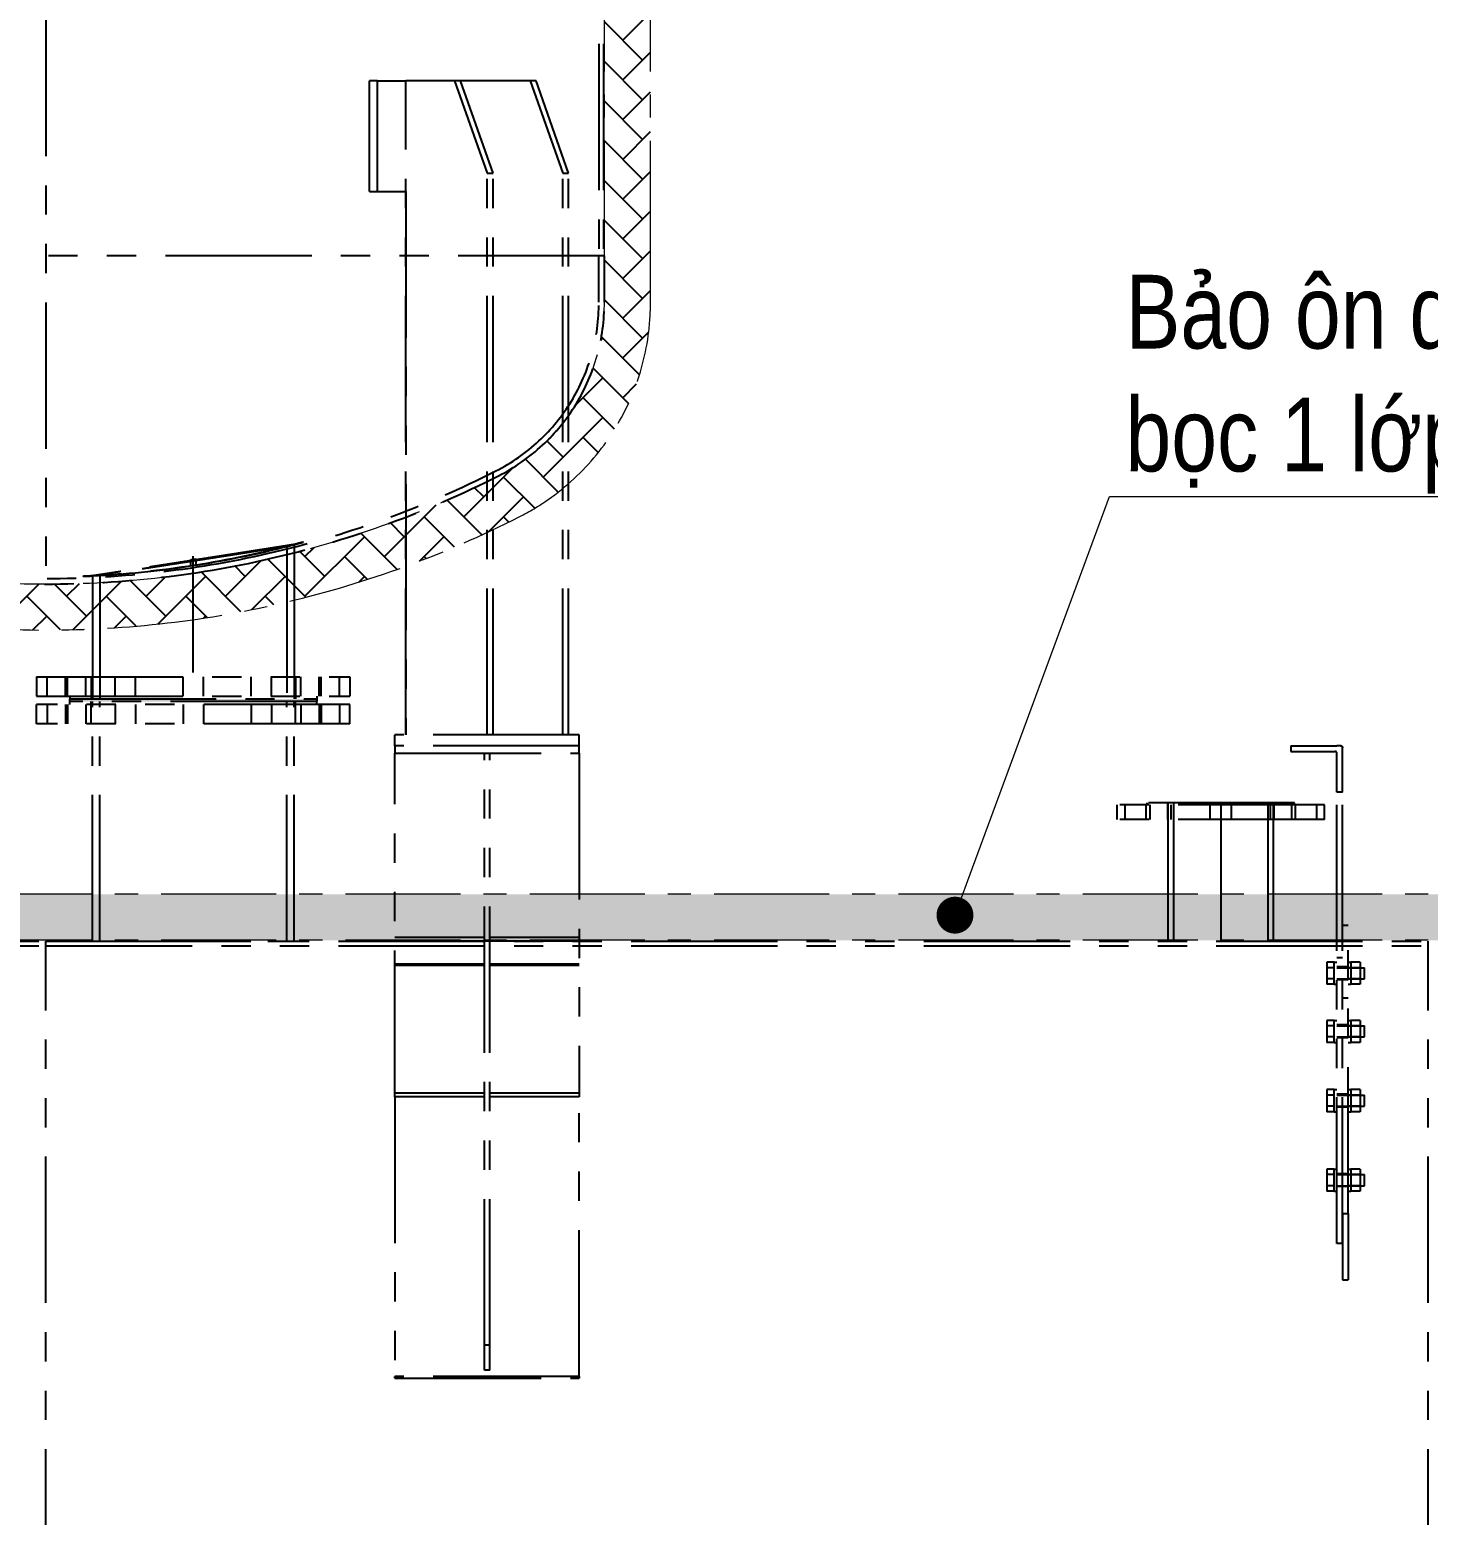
# Model space of a CAD drawing. Header units: millimetres. Extents: x -46397 to 283259, y -8690 to 23983.
# Drawn here: x -20849 to -19332, y 2208 to 3820 of the extents above; entities that cross this region are included whole.
import ezdxf
from ezdxf import colors
from ezdxf.entities.mleader import LeaderData, LeaderLine
from ezdxf.enums import TextEntityAlignment as Align
from ezdxf.math import Vec2, Vec3

# ---------------------------------------------------------------- set-up
doc = ezdxf.new("R2010")
doc.units = ezdxf.units.MM
doc.linetypes.add('CENTER', pattern=[2, 1.25, -0.25, 0.25, -0.25])
doc.linetypes.add('PHANTOM', pattern=[63.50000000000001, 31.75, -6.35, 6.35, -6.35, 6.35, -6.35])
doc.layers.add('DUONGTAM', color=1, linetype='CENTER', lineweight=0)
doc.styles.add('GHI CHÚ 2', font='arial.ttf', dxfattribs={"width": 0.8, "height": 1})
doc.styles.add('Tahoma', font='tahoma.ttf')
doc.styles.add('Text_nameplate', font='arial.ttf', dxfattribs={"width": 0.9, "height": 2.5})

# ---------------------------------------------------------------- blocks, each defined once
blk = doc.blocks.new('BO-1')
at = {"linetype": 'PHANTOM', "ltscale": 5}
blk.add_hatch(color=251, dxfattribs=at).paths.add_polyline_path([(25.99516314378707, 1249.99999999932), (293.9999999451975, 1249.99999999932), (293.9999999451975, 1252.997704403334), (293.9951631437871, 1252.997704403319), (25.99516314378707, 1252.997704403319)])
at = {"color": 251, "linetype": 'PHANTOM', "ltscale": 5}
for p, q in [((-0.004836856591282412, 3588.23092718393), (-0.004836856591282412, 1378.997704409402)), ((159.9975815444777, 1281.498852201327, 1.499105149169903), (159.9975815444777, 1407.885784652784, 1.499105149169903)), ((25.99516314378707, 1252.997704403334), (293.9999999451975, 1252.997704403334)), ((25.99516314378707, 1249.99999999932), (25.99516314378707, 1252.997704403334)), ((293.9999999451975, 1249.99999999932), (25.99516314378707, 1249.99999999932)), ((293.9999999451975, 1252.997704403334), (293.9999999451975, 1249.99999999932))]:
    blk.add_line(p, q, dxfattribs=at)
at = {"color": 251, "linetype": 'PHANTOM', "ltscale": 5, "extrusion": (6.890185696795332e-16, 1, 0)}
for p, q in [((599.9951631434087, 3233.614315796662), (599.9951631434087, 1733.614315796662)), ((604.9951631434087, 3233.614315796662), (604.9951631434087, 1733.614315796662)), ((605.9951631434087, 1733.614315796662), (-606.0048368565913, 1733.614315796662))]:
    blk.add_line(p, q, dxfattribs=at)
at = {"color": 251, "linetype": 'PHANTOM', "ltscale": 5, "extrusion": (-6.890185696795331e-16, 1, 0)}
for p, q in [((351.1996490578458, 1803.614315796662), (351.1996490578458, 1923.614315796669)), ((359.8009234071069, 1923.614315796669), (351.1996490578458, 1923.614315796669)), ((359.8009234071069, 1803.614315796662), (359.8009234071069, 1923.614315796669)), ((359.8009234071069, 1923.614315796669), (390.7254612517136, 1923.614315796669)), ((390.4421999280457, 1214.000000001605), (390.4421999280457, 1923.614315796669)), ((443.7584698407154, 1923.614315796669), (390.7254612517136, 1923.614315796669)), ((443.4752085170185, 1923.614315796669), (478.8305475763627, 1823.614315796669)), ((450.1224308713863, 1923.614315796669), (443.7584698407154, 1923.614315796669)), ((485.1945086070336, 1823.614315796669), (449.8391695476894, 1923.614315796669)), ((513.5852644828556, 1923.614315796669), (450.1224308713863, 1923.614315796669)), ((524.8989729818713, 1923.614315796669), (513.5852644828556, 1923.614315796669)), ((525.7828564583324, 1923.614315796669), (524.8989729818713, 1923.614315796669)), ((525.4995951346646, 1923.614315796669), (560.8549341940088, 1823.614315796669)), ((531.8635561653355, 1923.614315796669), (525.7828564583324, 1923.614315796669)), ((567.2188952247088, 1823.614315796669), (531.8635561653646, 1923.614315796669)), ((478.8305475763336, 1214.000000001605), (478.8305475763336, 1823.614315796669)), ((478.8305475763627, 1823.614315796669), (485.1945086070336, 1823.614315796669)), ((485.1945086070045, 1214.000000001605), (485.1945086070045, 1823.614315796669)), ((560.8549341940088, 1214.000000001605), (560.8549341940088, 1823.614315796669)), ((560.8549341940088, 1823.614315796669), (567.2188952247088, 1823.614315796669)), ((567.2188952246506, 1214.000000001605), (567.2188952246506, 1823.614315796669)), ((351.1996490578458, 1803.614315796662), (359.8009234071069, 1803.614315796662)), ((359.8009234071069, 1803.614315796662), (390.7254612517136, 1803.614315796662)), ((390.4421999280166, 1803.614315796662), (390.4421999280166, 1214.000000001605)), ((378.8305475763336, 1202.000000001605), (378.8305475763336, 1214.000000001605)), ((379.1138089000306, 1214.000000001605), (378.8305475763336, 1214.000000001605)), ((578.8305475763336, 1214.000000001605), (379.1138089000306, 1214.000000001605)), ((578.8305475763336, 1202.000000001605), (578.8305475763336, 1214.000000001605)), ((379.1138089000306, 1202.000000001605), (378.8305475763336, 1202.000000001605)), ((578.8305475763336, 1202.000000001605), (379.1138089000306, 1202.000000001605))]:
    blk.add_line(p, q, dxfattribs=at)
at = {"color": 251, "linetype": 'PHANTOM', "ltscale": 5, "extrusion": (6.890185696795331e-16, 1, 0)}
for p, q in [((269.5451631437754, 1420.477576551592), (269.5451631437754, 1276.997704403326)), ((279.5451635256177, 1423.157362858747), (279.5451635256177, 1423.161682147551)), ((156.9951633347082, 1403.930412767495), (156.9951633347082, 1402.847151315731)), ((156.9951633347082, 1402.847151315731), (156.9951633347082, 1397.221042397196)), ((162.9951633347082, 1403.779631892172), (162.9951633347082, 1404.863846167912)), ((162.9951633347082, 1398.148605456965), (162.9951633347082, 1403.779631892172)), ((261.3651631437824, 1418.361653482385), (261.3651631437824, 1252.997704403326)), ((50.44516314376961, 1386.422117118342), (50.44516314376961, 1276.997704403326)), ((58.62516314379172, 1386.873767609807), (58.62516314379172, 1252.997704403326)), ((40.44516314376961, 1385.958642326911), (40.44516314376961, 1385.954471957677)), ((-10.00483685621293, 1276.997704403326), (329.9951631437871, 1276.997704403326)), ((-10.00483685621293, 1276.997704403326), (-10.00483685621293, 1255.997704403326)), ((1.495163143787067, 1255.997704403326), (1.495163143787067, 1276.997704403326)), ((21.25641608558362, 1255.997704403326), (21.25641608558362, 1276.997704403326)), ((23.49516314378707, 1255.997704403326), (23.49516314378707, 1276.997704403326)), ((43.25641608558362, 1255.997704403326), (43.25641608558362, 1276.997704403326)), ((49.24516314378707, 1276.997704403326), (49.24516314378707, 1252.997704403326)), ((50.44516314376961, 1276.997704403326), (50.44516314376961, 1252.997704403326)), ((75.24516314378707, 1255.997704403326), (75.24516314378707, 1276.997704403326)), ((97.24516314378707, 1255.997704403326), (97.24516314378707, 1276.997704403326)), ((148.9951631437871, 1255.997704403326), (148.9951631437871, 1276.997704403326)), ((170.9951631437871, 1255.997704403326), (170.9951631437871, 1276.997704403326)), ((222.7451631437871, 1255.997704403326), (222.7451631437871, 1276.997704403326)), ((244.7451631437871, 1255.997704403326), (244.7451631437871, 1276.997704403326)), ((269.5451631437754, 1276.997704403326), (269.5451631437754, 1252.997704403326)), ((270.7451631437871, 1276.997704403326), (270.7451631437871, 1252.997704403326)), ((276.7339102019905, 1255.997704403326), (276.7339102019905, 1276.997704403326)), ((296.4951631437871, 1255.997704403326), (296.4951631437871, 1276.997704403326)), ((298.7339102019905, 1255.997704403326), (298.7339102019905, 1276.997704403326)), ((318.4951631437871, 1255.997704403326), (318.4951631437871, 1276.997704403326)), ((329.9951631437871, 1276.997704403326), (329.9951631437871, 1255.997704403326)), ((-10.00483685621293, 1255.997704403326), (329.9951631437871, 1255.997704403326)), ((25.99516314378707, 1255.997704403326), (25.99516314378707, 1252.997704403326)), ((25.99516314378707, 1252.997704403326), (293.9951631437871, 1252.997704403326)), ((293.9951631437871, 1255.997704403326), (293.9951631437871, 1252.997704403326))]:
    blk.add_line(p, q, dxfattribs=at)
at = {"color": 251, "linetype": 'PHANTOM', "ltscale": 5, "extrusion": (-2.220446049250313e-16, 1, 0)}
for p, q in [((329.9999999451975, 1246.999999999321), (-10.00000005480251, 1246.999999999321)), ((-10.00000005480251, 1225.999999999321), (-10.00000005480251, 1246.999999999321)), ((1.499999945197487, 1246.999999999321), (1.499999945197487, 1225.999999999321)), ((21.26125288699404, 1246.999999999321), (21.26125288699404, 1225.999999999321)), ((23.49999994519749, 1246.999999999321), (23.49999994519749, 1225.999999999321)), ((293.9999999451975, 1249.999999999321), (25.99999994519749, 1249.999999999321)), ((25.99999994519749, 1246.999999999321), (25.99999994519749, 1249.999999999321)), ((43.26125288699404, 1246.999999999321), (43.26125288699404, 1225.999999999321)), ((49.24999994519749, 1225.999999999321), (49.24999994519749, 1249.999999999321)), ((50.44999994518002, 990.0000000001869), (50.44999994518002, 1249.999999999321)), ((58.62999994520214, 990.0000000001869), (58.62999994520214, 1249.999999999321)), ((75.24999994519749, 1246.999999999321), (75.24999994519749, 1225.999999999321)), ((97.24999994519749, 1246.999999999321), (97.24999994519749, 1225.999999999321)), ((148.9999999451975, 1246.999999999321), (148.9999999451975, 1225.999999999321)), ((170.9999999451975, 1246.999999999321), (170.9999999451975, 1225.999999999321)), ((222.7499999451975, 1246.999999999321), (222.7499999451975, 1225.999999999321)), ((244.7499999451975, 1246.999999999321), (244.7499999451975, 1225.999999999321)), ((261.3699999451928, 990.0000000001869), (261.3699999451928, 1249.999999999321)), ((269.5499999451858, 990.0000000001869), (269.5499999451858, 1249.999999999321)), ((270.7499999451975, 1225.999999999321), (270.7499999451975, 1249.999999999321)), ((276.7387470034009, 1246.999999999321), (276.7387470034009, 1225.999999999321)), ((293.9999999451975, 1246.999999999321), (293.9999999451975, 1249.999999999321)), ((296.4999999451975, 1246.999999999321), (296.4999999451975, 1225.999999999321)), ((298.7387470034009, 1246.999999999321), (298.7387470034009, 1225.999999999321)), ((318.4999999451975, 1246.999999999321), (318.4999999451975, 1225.999999999321)), ((329.9999999451975, 1225.999999999321), (329.9999999451975, 1246.999999999321)), ((329.9999999451975, 1225.999999999321), (-10.00000005480251, 1225.999999999321)), ((50.44999994518002, 990.0000000001869), (269.5499999451858, 990.0000000001869))]:
    blk.add_line(p, q, dxfattribs=at)
at = {"color": 251, "linetype": 'PHANTOM', "ltscale": 5, "extrusion": (2.288475490443933e-17, 1, 0)}
for p, q in [((578.8305475763627, 1202.000000001598), (378.8305475763627, 1202.000000001598)), ((378.8305475763627, 1202.000000001598), (378.8305475763627, 1194.000000001598)), ((378.8305475763627, 1194.000000001598), (578.8305475763627, 1194.000000001598)), ((378.8305475763627, 821.2405250603238), (378.8305475763627, 1194.000000001598)), ((475.8305475763918, 551.4972042475979), (475.8305475763918, 1194.000000001598)), ((481.8305475763918, 551.4972042475979), (481.8305475763918, 1194.000000001598)), ((578.8305475763627, 1194.000000001598), (578.8305475763627, 1202.000000001598)), ((578.8305475763627, 1194.000000001598), (578.8305475763627, 821.240525060331)), ((1350.945530374767, 1201.999910578282), (1350.945530374767, 1195.999910578282)), ((1350.945530374767, 1201.999910578282), (1400.925530350505, 1201.999910578282)), ((1350.945530374767, 1195.999910578282), (1398.925530350505, 1195.999910578282)), ((1400.925530350505, 1201.997144055831), (1400.925530350505, 1201.999910578282)), ((1404.925530350505, 1201.999910578282), (1400.925530350505, 1201.999910578282)), ((1404.925530350505, 1201.997144055831), (1400.925530350505, 1201.997144055831)), ((1400.925530350505, 1151.798377649771), (1400.925530350505, 1193.999910578282)), ((1406.925530350505, 1199.997144055815), (1406.925530350505, 1199.999920515052)), ((1406.925530350505, 1151.798377649771), (1406.925530350505, 1199.997144055815)), ((1400.925530350505, 661.9062381452864), (1400.925530350505, 1151.798377649771)), ((1406.925530350505, 1151.798377649771), (1400.925530350505, 1151.798377649771)), ((1406.925530350505, 661.9062381452864), (1406.925530350505, 1151.798377649771)), ((1387.500188084465, 1137.999999999336), (1162.500188084465, 1137.999999999336)), ((1162.500188084465, 1121.999999999336), (1162.500188084465, 1137.999999999336)), ((1171.000188084465, 1121.999999999336), (1171.000188084465, 1137.999999999336)), ((1194.000188084465, 1121.999999999336), (1194.000188084465, 1137.999999999336)), ((1355.000188084465, 1139.999999999336), (1195.000188084465, 1139.999999999336)), ((1195.000188084465, 1137.999999999336), (1195.000188084465, 1139.999999999336)), ((1198.092810824717, 1121.999999999336), (1198.092810824717, 1137.999999999336)), ((1217.300188084453, 1121.999999999336), (1217.300188084453, 1139.999999999336)), ((1217.850188084471, 1121.999999999336), (1217.850188084471, 1139.999999999336)), ((1221.092810824717, 1121.999999999336), (1221.092810824717, 1137.999999999336)), ((1223.869988084451, 990.0000000001942), (1223.869988084451, 1139.999999999336)), ((1263.500188084465, 1121.999999999336), (1263.500188084465, 1137.999999999336)), ((1275.000188084523, 1139.999999999336), (1275.000188084525, 990.0000000001941)), ((1286.500188084465, 1121.999999999336), (1286.500188084465, 1137.999999999336)), ((1326.130388084479, 990.0000000001942), (1326.130388084479, 1139.999999999336)), ((1328.907565344212, 1121.999999999336), (1328.907565344212, 1137.999999999336)), ((1332.150188084459, 1121.999999999336), (1332.150188084459, 1139.999999999336)), ((1332.700188084476, 1121.999999999336), (1332.700188084476, 1139.999999999336)), ((1351.907565344212, 1121.999999999336), (1351.907565344212, 1137.999999999336)), ((1355.000188084465, 1137.999999999336), (1355.000188084465, 1139.999999999336)), ((1356.000188084465, 1121.999999999336), (1356.000188084465, 1137.999999999336)), ((1379.000188084465, 1121.999999999336), (1379.000188084465, 1137.999999999336)), ((1387.500188084465, 1121.999999999336), (1387.500188084465, 1137.999999999336)), ((1387.500188084465, 1121.999999999336), (1162.500188084465, 1121.999999999336)), ((1217.850188084471, 990.0000000001941), (1217.850188084471, 1121.999999999336)), ((1332.150188084459, 990.0000000001941), (1332.150188084459, 1121.999999999336)), ((1406.925530350505, 1007.546025196664), (1412.925530350505, 1007.546025196664)), ((1412.925530350505, 694.5693118526847), (1412.925530350505, 1007.546025196664)), ((-1500.000000054977, 989.9999999999613), (-5.49189280718565e-08, 989.9999999999613)), ((-1500.000000054977, 984.9999999999613), (-5.49189280718565e-08, 984.9999999999613)), ((-5.49189280718565e-08, -989.9999999991292), (-5.49189280718565e-08, 989.9999999999613)), ((-5.486072041094303e-08, -989.999999999362), (-5.486072041094303e-08, 990.0000000001942)), ((-5.486072041094303e-08, 990.0000000001942), (1499.999999945197, 990.0000000001942)), ((-5.486072041094303e-08, 985.0000000002015), (1499.999999945197, 985.0000000002015)), ((475.8305475763918, 993.9954728281205), (378.8305475763627, 993.995472828135)), ((578.8305475763627, 990.000000001402), (378.8305475763627, 990.000000001402)), ((578.8305475763627, 993.9954728281132), (481.8305475763918, 993.9954728281205)), ((1499.999999945197, -989.999999999362), (1499.999999945197, 990.0000000001942)), ((1397.925530350505, 943.2443551059464), (1397.925530350505, 967.2443551059464)), ((1397.925530350505, 967.2443551059464), (1400.925530350505, 967.2443551059464)), ((1406.925530350505, 971.9954025134653), (1400.925530350505, 971.9954025134653)), ((1412.925530350505, 967.2443551059428), (1415.925530350505, 967.2443551059428)), ((1415.925530350505, 967.2443551059428), (1415.925530350505, 943.2443551059428)), ((475.8305475763918, 965.0125210660385), (378.8305475763627, 965.0125210660458)), ((475.8305475763918, 963.5110623233536), (378.8305475763918, 963.5110623233609)), ((578.8305475763627, 965.0125210660312), (481.8305475763918, 965.0125210660385)), ((578.8305475763627, 963.5110623233445), (481.8305475763918, 963.5110623233536)), ((1389.925530350505, 967.1993551059445), (1389.925530350505, 961.2218551059436)), ((1397.925530350505, 967.1993551059445), (1389.925530350505, 967.1993551059445)), ((1389.925530350505, 961.2218551059436), (1389.925530350505, 949.2668551059419)), ((1397.925530350505, 961.2218551059436), (1389.925530350505, 961.2218551059436)), ((1406.925530350505, 962.2443551059446), (1400.925530350505, 962.2443551059446)), ((1400.925530350505, 961.2443551059455), (1425.925530350505, 961.2443551059455)), ((1412.925530350505, 962.2443551059446), (1406.925530350505, 962.2443551059446)), ((1425.925530350505, 961.2443551059428), (1412.925530350505, 961.2443551059428)), ((1425.925530350505, 967.1993551059409), (1415.925530350505, 967.1993551059409)), ((1425.925530350505, 961.22185510594), (1415.925530350505, 961.22185510594)), ((1425.925530350505, 967.1993551059409), (1425.925530350505, 961.22185510594)), ((1425.925530350505, 961.2443551059455), (1430.925530350505, 961.2443551059455)), ((1425.925530350505, 961.22185510594), (1425.925530350505, 949.2668551059382)), ((1430.925530350505, 949.2443551059455), (1430.925530350505, 961.2443551059455)), ((1389.925530350505, 949.2668551059455), (1389.925530350505, 943.2893551059447)), ((1397.925530350505, 949.2668551059455), (1389.925530350505, 949.2668551059455)), ((1397.925530350505, 943.2893551059447), (1389.925530350505, 943.2893551059447)), ((1397.925530350505, 943.2443551059464), (1400.925530350505, 943.2443551059464)), ((1400.925530350505, 949.2443551059455), (1425.925530350505, 949.2443551059455)), ((1406.925530350505, 948.2443551059446), (1400.925530350505, 948.2443551059446)), ((1412.925530350505, 948.2443551059446), (1406.925530350505, 948.2443551059446)), ((1425.925530350505, 949.2443551059428), (1412.925530350505, 949.2443551059428)), ((1412.925530350505, 943.2443551059428), (1415.925530350505, 943.2443551059428)), ((1425.925530350505, 949.2668551059419), (1415.925530350505, 949.2668551059419)), ((1425.925530350505, 943.289355105941), (1415.925530350505, 943.289355105941)), ((1425.925530350505, 949.2668551059419), (1425.925530350505, 943.289355105941)), ((1425.925530350505, 949.2443551059455), (1430.925530350505, 949.2443551059455)), ((1406.925530350505, 928.5931149646044), (1412.925530350505, 928.5931149646044)), ((1389.925530350505, 904.1016687437391), (1389.925530350505, 898.1241687437382)), ((1397.925530350505, 904.1016687437391), (1389.925530350505, 904.1016687437391)), ((1397.925530350505, 880.146668743741), (1397.925530350505, 904.146668743741)), ((1397.925530350505, 904.146668743741), (1400.925530350505, 904.146668743741)), ((1412.925530350505, 904.1466687437373), (1415.925530350505, 904.1466687437373)), ((1415.925530350505, 904.1466687437373), (1415.925530350505, 880.1466687437373)), ((1425.925530350505, 904.1016687437354), (1415.925530350505, 904.1016687437354)), ((1425.925530350505, 904.1016687437354), (1425.925530350505, 898.1241687437346)), ((1389.925530350505, 898.1241687437382), (1389.925530350505, 886.1691687437365)), ((1397.925530350505, 898.1241687437382), (1389.925530350505, 898.1241687437382)), ((1406.925530350505, 899.1466687437382), (1400.925530350505, 899.1466687437382)), ((1400.925530350505, 898.1466687437382), (1425.925530350505, 898.1466687437382)), ((1412.925530350505, 899.1466687437382), (1406.925530350505, 899.1466687437382)), ((1425.925530350505, 898.1466687437373), (1412.925530350505, 898.1466687437373)), ((1425.925530350505, 898.1241687437346), (1415.925530350505, 898.1241687437346)), ((1425.925530350505, 898.1466687437382), (1430.925530350505, 898.1466687437382)), ((1425.925530350505, 898.1241687437346), (1425.925530350505, 886.1691687437328)), ((1430.925530350505, 886.1466687437382), (1430.925530350505, 898.1466687437382)), ((1389.925530350505, 886.1691687437401), (1389.925530350505, 880.1916687437392)), ((1397.925530350505, 886.1691687437401), (1389.925530350505, 886.1691687437401)), ((1397.925530350505, 880.1916687437392), (1389.925530350505, 880.1916687437392)), ((1397.925530350505, 880.146668743741), (1400.925530350505, 880.146668743741)), ((1400.925530350505, 886.1466687437382), (1425.925530350505, 886.1466687437382)), ((1406.925530350505, 885.1466687437382), (1400.925530350505, 885.1466687437382)), ((1412.925530350505, 885.1466687437382), (1406.925530350505, 885.1466687437382)), ((1425.925530350505, 886.1466687437373), (1412.925530350505, 886.1466687437373)), ((1412.925530350505, 880.1466687437373), (1415.925530350505, 880.1466687437373)), ((1425.925530350505, 886.1691687437365), (1415.925530350505, 886.1691687437365)), ((1425.925530350505, 880.1916687437356), (1415.925530350505, 880.1916687437356)), ((1425.925530350505, 886.1691687437365), (1425.925530350505, 880.1916687437356)), ((1425.925530350505, 886.1466687437382), (1430.925530350505, 886.1466687437382)), ((475.8305475763918, 825.2999454753276), (378.8305475763918, 825.2999454753349)), ((578.8305475763627, 825.2999454753176), (481.8305475763918, 825.2999454753276)), ((1389.925530350505, 828.9216395349308), (1389.925530350505, 822.94413953493)), ((1397.925530350505, 828.9216395349308), (1389.925530350505, 828.9216395349308)), ((1389.925530350505, 822.94413953493), (1389.925530350505, 810.9891395349282)), ((1397.925530350505, 822.94413953493), (1389.925530350505, 822.94413953493)), ((1397.925530350505, 804.9666395349327), (1397.925530350505, 828.9666395349327)), ((1397.925530350505, 828.9666395349327), (1400.925530350505, 828.9666395349327)), ((1406.925530350505, 823.9666395349327), (1400.925530350505, 823.9666395349327)), ((1400.925530350505, 822.9666395349327), (1425.925530350505, 822.9666395349327)), ((1412.925530350505, 823.9666395349327), (1406.925530350505, 823.9666395349327)), ((1412.925530350505, 828.9666395349291), (1415.925530350505, 828.9666395349291)), ((1425.925530350505, 822.9666395349291), (1412.925530350505, 822.9666395349291)), ((1415.925530350505, 828.9666395349291), (1415.925530350505, 804.9666395349291)), ((1425.925530350505, 828.9216395349272), (1415.925530350505, 828.9216395349272)), ((1425.925530350505, 822.9441395349263), (1415.925530350505, 822.9441395349263)), ((1425.925530350505, 828.9216395349272), (1425.925530350505, 822.9441395349263)), ((1425.925530350505, 822.9666395349327), (1430.925530350505, 822.9666395349327)), ((1425.925530350505, 822.9441395349263), (1425.925530350505, 810.9891395349246)), ((1430.925530350505, 810.9666395349327), (1430.925530350505, 822.9666395349327)), ((378.8305475763627, 821.2405250603238), (378.8305475763627, 517.767990706297)), ((475.8305475763918, 821.2405250605202), (378.8305475763918, 821.2405250605275)), ((578.8305475763918, 821.2405250605129), (481.8305475763918, 821.2405250605202)), ((578.8305475763627, 517.767990706297), (578.8305475763627, 821.240525060331)), ((1389.925530350505, 810.9891395349318), (1389.925530350505, 805.011639534931)), ((1397.925530350505, 810.9891395349318), (1389.925530350505, 810.9891395349318)), ((1400.925530350505, 810.9666395349327), (1425.925530350505, 810.9666395349327)), ((1406.925530350505, 809.9666395349327), (1400.925530350505, 809.9666395349327)), ((1412.925530350505, 809.9666395349327), (1406.925530350505, 809.9666395349327)), ((1425.925530350505, 810.9666395349291), (1412.925530350505, 810.9666395349291)), ((1425.925530350505, 810.9891395349282), (1415.925530350505, 810.9891395349282)), ((1425.925530350505, 810.9891395349282), (1425.925530350505, 805.0116395349273)), ((1425.925530350505, 810.9666395349327), (1430.925530350505, 810.9666395349327)), ((1397.925530350505, 805.011639534931), (1389.925530350505, 805.011639534931)), ((1397.925530350505, 804.9666395349327), (1400.925530350505, 804.9666395349327)), ((1412.925530350505, 804.9666395349291), (1415.925530350505, 804.9666395349291)), ((1425.925530350505, 805.0116395349273), (1415.925530350505, 805.0116395349273)), ((1389.925530350505, 742.6746184719), (1389.925530350505, 736.6971184718991)), ((1397.925530350505, 742.6746184719), (1389.925530350505, 742.6746184719)), ((1397.925530350505, 718.7196184719019), (1397.925530350505, 742.7196184719019)), ((1397.925530350505, 742.7196184719019), (1400.925530350505, 742.7196184719019)), ((1412.925530350505, 742.7196184718982), (1415.925530350505, 742.7196184718982)), ((1415.925530350505, 742.7196184718982), (1415.925530350505, 718.7196184718982)), ((1425.925530350505, 742.6746184718963), (1415.925530350505, 742.6746184718963)), ((1425.925530350505, 742.6746184718963), (1425.925530350505, 736.6971184718955)), ((1389.925530350505, 736.6971184718991), (1389.925530350505, 724.7421184718974)), ((1397.925530350505, 736.6971184718991), (1389.925530350505, 736.6971184718991)), ((1406.925530350505, 737.7196184719028), (1400.925530350505, 737.7196184719028)), ((1400.925530350505, 736.7196184719019), (1425.925530350505, 736.7196184719019)), ((1412.925530350505, 737.7196184719028), (1406.925530350505, 737.7196184719028)), ((1425.925530350505, 736.7196184718982), (1412.925530350505, 736.7196184718982)), ((1425.925530350505, 736.6971184718955), (1415.925530350505, 736.6971184718955)), ((1425.925530350505, 736.7196184719019), (1430.925530350505, 736.7196184719019)), ((1425.925530350505, 736.6971184718955), (1425.925530350505, 724.7421184718937)), ((1430.925530350505, 724.7196184719019), (1430.925530350505, 736.7196184719019)), ((1389.925530350505, 724.742118471901), (1389.925530350505, 718.7646184719001)), ((1397.925530350505, 724.742118471901), (1389.925530350505, 724.742118471901)), ((1397.925530350505, 718.7646184719001), (1389.925530350505, 718.7646184719001)), ((1397.925530350505, 718.7196184719019), (1400.925530350505, 718.7196184719019)), ((1400.925530350505, 724.7196184719019), (1425.925530350505, 724.7196184719019)), ((1406.925530350505, 723.7196184719028), (1400.925530350505, 723.7196184719028)), ((1412.925530350505, 723.7196184719028), (1406.925530350505, 723.7196184719028)), ((1425.925530350505, 724.7196184718982), (1412.925530350505, 724.7196184718982)), ((1412.925530350505, 718.7196184718982), (1415.925530350505, 718.7196184718982)), ((1425.925530350505, 724.7421184718974), (1415.925530350505, 724.7421184718974)), ((1425.925530350505, 718.7646184718965), (1415.925530350505, 718.7646184718965)), ((1425.925530350505, 724.7421184718974), (1425.925530350505, 718.7646184718965)), ((1425.925530350505, 724.7196184719019), (1430.925530350505, 724.7196184719019)), ((1406.925530350505, 694.5693118526847), (1406.925530350505, 622.7090883998148)), ((1406.925530350505, 694.5693118526847), (1412.925530350505, 694.5693118526856)), ((1412.925530350505, 694.5693118526856), (1412.925530350505, 622.7090883998158)), ((1406.925530350505, 661.9062381452864), (1400.925530350505, 661.9062381452864)), ((1406.925530350505, 622.7090883997485), (1412.925530350505, 622.7090883997494)), ((475.8305475763918, 524.4258924317378), (475.8305475763918, 551.4972042475979)), ((481.8305475763918, 551.4972042475979), (475.8305475763918, 551.4972042475979)), ((481.8305475763918, 524.4258924317378), (481.8305475763918, 551.4972042475979)), ((378.8305475763627, 515.6844173033219), (378.8305475763627, 517.767990706297)), ((578.8305475763627, 517.767990706297), (378.8305475763627, 517.767990706297)), ((481.8305475763918, 524.4258924317378), (475.8305475763918, 524.4258924317378)), ((578.8305475763627, 517.767990706297), (578.8305475763627, 515.6844173033219)), ((378.8305475763627, 515.6844173033219), (578.8305475763627, 515.6844173033219))]:
    blk.add_line(p, q, dxfattribs=at)
at = {"color": 251, "linetype": 'PHANTOM', "ltscale": 5}
blk.add_lwpolyline([(-606.0048368565913, 1733.614315796691), (-606.0048368565913, 1683.621343204974, 0.2844896771697005), (-491.0387792751862, 1494.950575863932, 0.2389866582865144), (491.0289740316439, 1494.950509185659, 0.2844896771696986), (605.9951631434014, 1683.621343204916), (605.9951631434087, 1733.614315796633)], format="xyb", close=True, dxfattribs=at)
blk.add_lwpolyline([(-600.0048368565913, 1733.614315796691), (-600.0048368565913, 1683.599979615818, 0.2845175878861647), (-488.3257537620484, 1500.302163718491, 0.2389866582865143), (488.3160800488367, 1500.302163718432, 0.284517587886162), (599.9951631434014, 1683.59997961576), (599.9951631434087, 1733.614315796633)], format="xyb", dxfattribs=at)
at = {"color": 251, "linetype": 'PHANTOM', "ltscale": 5, "extrusion": (0, 0, -1)}
for centre, radius, start, end in [((5.004836856562179, 2464.997704409423), 1079.99999999997, 255.2730454755768, 267.0569921757609), ((5.004836862237426, 2464.997704431084), 1080.000000022543, 255.2730454755768, 255.7212923255038), ((5.00483685664949, 2464.997704409664), 1080.000000000221, 254.7238082384735, 255.2730454755768), ((5.004836856678594, 2464.997704411323), 1080.000000001871, 267.0569921757609, 267.5880903364524), ((5.004836855980102, 2464.997704398066), 1079.999999988784, 266.62236767404, 267.0569921757609)]:
    blk.add_arc(centre, radius, start, end, dxfattribs=at)
at = {"color": 251, "linetype": 'PHANTOM', "ltscale": 5}
for centre, radius, start, end in [((-5.004836856591282, 2464.997704409496), 1079.995833325346, 278.9490528842875, 284.7247589740395), ((-5.004836860665819, 2464.997704424761), 1079.995833341151, 284.7247589740395, 285.2762521347448), ((-5.004836853506276, 2464.997704389567), 1073.362845179188, 278.6806819413309, 279.0048131621382), ((-5.004836856795009, 2464.997704414029), 1079.995833329882, 272.4119189749273, 272.9452016948353), ((-5.004836856562179, 2464.997704409387), 1079.995833325231, 272.9452016948353, 278.6269601066818), ((1398.925530350505, 1193.999910578282), 1.999999999999979, 0, 90)]:
    blk.add_arc(centre, radius, start, end, dxfattribs=at)
blk.add_ellipse((1404.925530350505, 1199.999920515052), major_axis=(-2, -9.868458018159949e-16), ratio=0.9999950316151893, start_param=-3.141592653589794, end_param=-1.570796326794899, dxfattribs=at)
at = {"color": 251, "linetype": 'PHANTOM', "ltscale": 5, "extrusion": (0, 0, -1)}
blk.add_ellipse((1404.925530350505, 1199.997144055815), major_axis=(-7.933517675088946e-14, 2.00000000001562), ratio=0.99999999999219, start_param=7.938094626069868e-14, end_param=1.570796326794976, dxfattribs=at)
at = {"color": 251, "linetype": 'PHANTOM', "ltscale": 5}
for points, knots in [([(269.5451631437754, 1420.477576551592), (269.5451631437754, 1420.477576551592), (269.3827673153137, 1420.451922282064), (268.7084116258484, 1420.345404197728), (268.1964760570554, 1420.264544144677), (266.81387472598, 1420.046205728333), (265.943155983201, 1419.908719104166), (263.8481126504194, 1419.578003281593), (262.6237978509744, 1419.384775909279), (259.8406831237662, 1418.945686531425), (258.2806139612803, 1418.699624655605), (254.8539280494733, 1418.159379715759), (252.9873041804822, 1417.865196056472), (248.9906565814163, 1417.235620844306), (246.8604123760888, 1416.90019514869), (242.3913448319072, 1416.196874314341), (240.0525048927229, 1415.828977167479), (235.2010181685619, 1415.066272022054), (232.6022135249514, 1414.657923203373), (227.1223697698151, 1413.79743594334), (224.2413479720126, 1413.345300776029), (218.2384782244044, 1412.403896198554), (215.1163390050351, 1411.914581635993), (208.68002833231, 1410.906604934502), (205.3658617685142, 1410.387943988204), (198.6015636589145, 1409.330159695481), (195.1484692587692, 1408.790573180766), (188.1610252026585, 1407.699562636354), (184.6266727655602, 1407.148138384266), (177.5413989496301, 1406.043576650333), (173.9901221329055, 1405.490383869369), (166.9377658200101, 1404.392669600883), (163.4366839915747, 1403.848147704961), (156.5546545916004, 1402.778588017795), (153.0544605208561, 1402.235017522148), (146.0036283680238, 1401.140898607865), (142.4529879757611, 1400.590349827046), (135.3687530408788, 1399.492747116074), (131.8348027830361, 1398.945637913854), (124.8479637673299, 1397.864786092938), (121.3950726057228, 1397.331042766502), (114.6310279933386, 1396.286220930215), (111.3169078970386, 1395.774683644483), (104.8805817966058, 1394.781905728222), (101.7583812250523, 1394.300665419349), (95.75533365874435, 1393.375963775976), (92.87419489977765, 1392.932456989413), (87.39410435190075, 1392.089355757719), (84.79516991897253, 1391.689763462255), (79.94280660679215, 1390.944068707784), (77.60329671640648, 1390.584733914181), (73.1330546468671, 1389.898448037555), (71.0023058988154, 1389.571493839711), (67.00480254209833, 1388.958341519964), (65.13782733448897, 1388.672109018353), (61.71057170699351, 1388.146841173937), (60.15028427643119, 1387.907804261046), (57.36683834320866, 1387.481491036805), (56.14241218345705, 1387.294020164697), (54.04721961784526, 1386.973286976634), (53.17646310818964, 1386.840025911847), (51.79382598685334, 1386.628449491076), (51.28189249406569, 1386.550125954342), (50.60754893315607, 1386.446957874647), (50.44516314376961, 1386.422117118342), (50.44516314376961, 1386.422117118342)], [0, 0, 0, 0, 10.31027714326873, 10.31027714326873, 20.62055428653747, 20.62055428653747, 30.9308314298062, 30.9308314298062, 41.24110857307494, 41.24110857307494, 51.55138571634367, 51.55138571634367, 61.86166285961241, 61.86166285961241, 72.17194000288114, 72.17194000288114, 82.48221714614988, 82.48221714614988, 92.93072202976285, 92.93072202976285, 103.3792269133758, 103.3792269133758, 113.8277317969888, 113.8277317969888, 124.2762366806018, 124.2762366806018, 134.7247415642148, 134.7247415642148, 145.1732464478278, 145.1732464478278, 155.6217513314407, 155.6217513314407, 166.0702562150537, 166.0702562150537, 176.5156877551813, 176.5156877551813, 186.9611192953088, 186.9611192953088, 197.4065508354364, 197.4065508354364, 207.851982375564, 207.851982375564, 218.2974139156915, 218.2974139156915, 228.7428454558191, 228.7428454558191, 239.1882769959467, 239.1882769959467, 249.6337085360743, 249.6337085360743, 259.9436713498042, 259.9436713498042, 270.253634163534, 270.253634163534, 280.5635969772638, 280.5635969772638, 290.8735597909937, 290.8735597909937, 301.1835226047235, 301.1835226047235, 311.4934854184534, 311.4934854184534, 321.8034482321832, 321.8034482321832, 332.113411045913, 332.113411045913, 332.113411045913, 332.113411045913]), ([(261.3651631437824, 1418.361653482385), (261.3651631437824, 1418.361653482385), (261.2148933952849, 1418.337962881106), (260.5908900342474, 1418.239596895914), (260.117178899789, 1418.16492499111), (258.8378090486513, 1417.963292312376), (258.032101311459, 1417.83632390235), (256.0934778256051, 1417.530901796654), (254.9605709770112, 1417.35244972583), (252.3852406581282, 1416.946923864806), (250.9416421894566, 1416.719665309127), (247.7707779571938, 1416.220686899691), (246.0435054585105, 1415.948966418928), (242.3452171602112, 1415.367441022605), (240.3739973455667, 1415.057604528), (236.238540526625, 1414.407910965154), (234.074288159667, 1414.06805199858), (229.5850090891472, 1413.36345253859), (227.1802645726711, 1412.986203696692), (222.109615723748, 1412.191211386137), (219.4437274118827, 1411.77347090247), (213.8891082350747, 1410.903633477396), (211.0001078268688, 1410.451494775258), (205.0444162975182, 1409.520046446702), (201.9777297188411, 1409.040737898355), (195.7185481864726, 1408.063153512867), (192.5233113954891, 1407.564449589456), (186.0576550549304, 1406.556040928841), (182.7872329439851, 1406.046335977244), (176.2310634244932, 1405.025281822335), (172.9449870956014, 1404.513881490424), (166.4192906191456, 1403.499038131351), (163.1796683137072, 1402.995594731442), (156.8115220864711, 1402.006655960392), (153.572657581215, 1401.50402513499), (147.0482621369883, 1400.492252871828), (143.7627290589735, 1399.98311110077), (137.2074463195459, 1398.968001603851), (133.9373675008246, 1398.461982772435), (127.4722276059038, 1397.462252214482), (124.277164291183, 1396.968539858598), (118.0181991300487, 1396.002028699175), (114.9515522132569, 1395.528805562095), (108.995847514976, 1394.610340810552), (106.106794740539, 1394.165099529823), (100.5520237950259, 1393.3095305059), (97.88603565853555, 1392.899160746009), (92.81517618268845, 1392.119020236675), (90.41032089997316, 1391.749251511738), (85.9202935822832, 1391.059183098082), (83.75546933969599, 1390.726638566729), (79.61900994338794, 1390.091497102203), (77.64735945369466, 1389.788897325311), (73.94834068277851, 1389.221400977684), (72.22076827666024, 1388.95647262492), (69.04941772148595, 1388.470288045345), (67.60563307441771, 1388.249030398551), (65.03001973367645, 1387.854418061641), (63.8970179867174, 1387.680883303034), (61.9582671118842, 1387.383988448335), (61.15252713111113, 1387.260629527748), (59.87312671396649, 1387.064772955881), (59.39941734395688, 1386.992267737366), (58.77542432554765, 1386.896763314111), (58.62516314379172, 1386.873767609807), (58.62516314379172, 1386.873767609807)], [0, 0, 0, 0, 9.54041425408668, 9.54041425408668, 19.08082850817336, 19.08082850817336, 28.62124276226004, 28.62124276226004, 38.16165701634672, 38.16165701634672, 47.70207127043341, 47.70207127043341, 57.24248552452008, 57.24248552452008, 66.78289977860676, 66.78289977860676, 76.32331403269345, 76.32331403269345, 85.99134152437817, 85.99134152437817, 95.6593690160629, 95.6593690160629, 105.3273965077476, 105.3273965077476, 114.9954239994324, 114.9954239994324, 124.6634514911171, 124.6634514911171, 134.3314789828018, 134.3314789828018, 143.9995064744866, 143.9995064744866, 153.6675339661713, 153.6675339661713, 163.3329380473267, 163.3329380473267, 172.9983421284821, 172.9983421284821, 182.6637462096376, 182.6637462096376, 192.329150290793, 192.329150290793, 201.9945543719484, 201.9945543719484, 211.6599584531038, 211.6599584531038, 221.3253625342592, 221.3253625342592, 230.9907666154147, 230.9907666154147, 240.5309126370699, 240.5309126370699, 250.0710586587251, 250.0710586587251, 259.6112046803803, 259.6112046803803, 269.1513507020355, 269.1513507020355, 278.6914967236908, 278.6914967236908, 288.2316427453459, 288.2316427453459, 297.7717887670011, 297.7717887670011, 307.3119347886563, 307.3119347886563, 307.3119347886563, 307.3119347886563])]:
    blk.add_open_spline(points, degree=3, knots=knots, dxfattribs=at)
at = {"color": 251, "linetype": 'PHANTOM', "ltscale": 5, "style": 'Text_nameplate', "width": 0.9, "flags": 2}
blk.add_attdef('SPEC.', text='', height=2.5, dxfattribs=at).set_placement((282.5000000000291, 89.66567553442064), align=Align.MIDDLE_CENTER)
at = {"color": 251, "linetype": 'PHANTOM', "ltscale": 5, "style": 'Tahoma'}
for tag, height, p in [('PROJECT_CODE', 2.4, (245.0000000000291, 77.98846827837906)), ('SERIAL_NO.', 2.608695652173889, (245.0000000000291, 69.45190202651929)), ('MAX_WORKING_PRESS', 2.608695652173889, (320.0000000000291, 69.45190202651929)), ('DESIGN_PRESSURE', 2.608695652173889, (320.0000000000291, 77.98846827837906)), ('VOLUME', 2.608695652173889, (245.0000000000291, 52.37876952282886)), ('YEAR', 2.608695652173889, (245.0000000000291, 60.91533577467408)), ('MAX_WORKING_TEMP.', 2.608695652173889, (320.0000000000291, 52.37876952281431)), ('TEST_PRES.', 2.608695652173889, (320.0000000000291, 60.91533577465952))]:
    blk.add_attdef(tag, text='', height=height, dxfattribs=at).set_placement(p, align=Align.MIDDLE_CENTER)
blk = doc.blocks.new('_Dot')
at = {"color": 0, "linetype": 'ByBlock', "lineweight": -2}
blk.add_line((-0.5, 0), (-1, 0), dxfattribs=at)
at = {"color": 0, "linetype": 'ByBlock', "const_width": 0.5}
blk.add_lwpolyline([(-0.25, 0, 1), (0.25, 0, 1)], format="xyb", close=True, dxfattribs=at)

msp = doc.modelspace()

# ---------------------------------------------------------------- hatches: boundary and pattern name
h = msp.add_hatch()
h.set_pattern_fill('AR-HBONE', color=1, scale=0.3)
h.set_pattern_definition([(45, (-288320.135346978, -5674.705977216247), (0, 43.10522938113193), [91.44, -30.48]), (135, (-288298.582746978, -5653.153377216247), (4.263256414560601e-15, 43.10522938113193), [91.44, -30.48])])
edge = h.paths.add_edge_path()
edge.add_line((-20175.52143419534, 3524.555132402826), (-20175.52143419534, 5124.206465215781))
edge.add_arc((-20435.38341244683, 5125.857425441247), 259.8672226550366, 359.6359922254444, 423.1169667415435)
edge.add_arc((-20831.5214342096, 4344.393628654208), 1136.00134355679, 63.1183280641451, 116.8816184490646)
edge.add_arc((-21227.65858114493, 5125.856891881416), 259.8680940998796, 116.8829182880217, 180.3638907443265)
edge.add_line((-21487.52143419534, 5124.20645690578), (-21487.52143419534, 3524.555140712835))
edge.add_arc((-21227.65957556159, 3522.904099286579), 259.8671035556069, 179.6359741550151, 243.1169466113345)
edge.add_arc((-20831.52143417666, 4304.367980882769), 1136.001354187139, 243.1183200120746, 296.8816103969757)
edge.add_arc((-20435.38439811766, 3522.904773294542), 259.8682044877388, 296.88289934597, 360.3638738621672)
edge = h.paths.add_edge_path(flags=16)
edge.add_line((-21437.52143419534, 3524.387826217644), (-21437.52143419534, 5124.373771400962))
edge.add_arc((-21227.65957556141, 5125.857498331927), 209.8671035557809, 116.88305338869239, 180.4050753922423, ccw=False)
edge.add_arc((-20831.5214341933, 4344.394971917707), 1086.000145450308, 63.11835869769362, 116.88164908259421, ccw=False)
edge.add_arc((-20435.38341244665, 5125.85742544136), 209.8672226548663, -0.40505526201701514, 63.11696674156889, ccw=False)
edge.add_line((-20225.52143419534, 5124.37377140102), (-20225.52143419534, 3524.387826217586))
edge.add_arc((-20435.38341244677, 3522.90417217725), 209.8672226549791, -63.11696674152728, 0.4050552620158214, ccw=False)
edge.add_arc((-20831.5214341933, 4304.366625700663), 1086.000145450101, 243.11835091740022, 296.8816413023147, ccw=False)
edge.add_arc((-21227.65957556141, 3522.904099286679), 209.8671035557798, 179.5949246077577, 243.11694661130758, ccw=False)
h = msp.add_hatch()
h.set_pattern_fill('AR-HBONE', color=1, scale=0.3)
h.set_pattern_definition([(45, (-288320.135346978, -8674.705977216247), (0, 43.10522938113193), [91.44, -30.48]), (135, (-288298.582746978, -8653.153377216247), (4.263256414560601e-15, 43.10522938113193), [91.44, -30.48])])
edge = h.paths.add_edge_path()
edge.add_arc((-19064.28766186285, 1840.699129868432), 1828.999999561227, 333.1244059379014, 386.8755940621067)
edge.add_arc((-17781.51659938169, 2490.799129868048), 390.8999999998114, 26.87559406210184, 90)
edge.add_line((-17781.51659938169, 2881.699129867859), (-23881.51659927273, 2881.699129867869))
edge.add_arc((-23881.51659927279, 2490.799129868048), 390.8999999998214, 89.99999999999147, 153.1244059378998)
edge.add_arc((-22598.74553679139, 1840.699129868488), 1828.999999561403, 153.1244059378985, 206.8755940620974)
edge.add_arc((-23881.51659927273, 1190.599129869162), 390.8999999999629, 206.8755940621079, 270)
edge.add_line((-23881.51659927273, 799.6991298692155), (-17781.51659938169, 799.6991298692155))
edge.add_arc((-17781.51659938163, 1190.599129869126), 390.8999999999105, 269.9999999999915, 333.1244059378913)
edge = h.paths.add_edge_path(flags=16)
edge.add_arc((-22598.74553679139, 1840.699129868546), 1778.999999561409, 153.1244059379006, 206.8755940620994, ccw=False)
edge.add_arc((-23881.51659927267, 2490.799129867844), 340.900000000034, 90.00000000000978, 153.1244059378803, ccw=False)
edge.add_line((-23881.51659927273, 2831.699129867869), (-17781.51659938169, 2831.699129867869))
edge.add_arc((-17781.51659938169, 2490.799129867959), 340.8999999999105, 26.875594062111873, 90, ccw=False)
edge.add_arc((-19064.28766186285, 1840.699129868481), 1778.999999561233, -26.875594062100618, 26.875594062104824, ccw=False)
edge.add_arc((-17781.51659938158, 1190.599129868948), 340.8999999997508, 269.99999999998045, 333.1244059379093, ccw=False)
edge.add_line((-17781.51659938169, 849.6991298692155), (-23881.51659927273, 849.6991298692155))
edge.add_arc((-23881.51659927273, 1190.599129869168), 340.8999999999523, 206.8755940621121, 270, ccw=False)

# ---------------------------------------------------------------- linework, layer by layer
at = {"layer": 'DUONGTAM', "color": 5, "lineweight": 0, "ltscale": 100, "elevation": -1.499105149169903}
msp.add_lwpolyline([(-21487.52143419534, 5074.380798809361), (-21487.52143419534, 3574.380798809361), (-21487.52143419534, 3524.555140712835, 0.2842960782398918), (-21345.16392255679, 3291.120493421944, 0.2389866582865138), (-20317.88017647836, 3291.11986955702, 0.2842960879540954), (-20175.52143419534, 3524.555132402826), (-20175.52143419534, 3574.380798809303), (-20175.52143419534, 5074.380798809303), (-20175.52143419534, 5124.206465215781, 0.2842960879540954), (-20317.87909303285, 5357.641178818194, 0.2389866582865138), (-21345.16282949864, 5357.641658313412, 0.2842960782398824), (-21487.52143419534, 5124.20645690578)], format="xyb", close=True, dxfattribs=at)
msp.add_lwpolyline([(-21437.52143419534, 5074.380798809361), (-21437.52143419534, 3574.380798809361), (-21437.52143419534, 3524.387826217644, 0.2844896771697005), (-21322.55537661398, 3335.717058876602, 0.2389866582865144), (-20340.48762330716, 3335.71699219833, 0.2844896771696986), (-20225.52143419534, 3524.387826217586), (-20225.52143419534, 3574.380798809303), (-20225.52143419534, 5074.380798809303), (-20225.52143419534, 5124.37377140102, 0.2844896771696986), (-20340.48762330716, 5313.044605420277, 0.2389866582865144), (-21322.55537661398, 5313.044538742004, 0.2844896771697005), (-21437.52143419534, 5124.373771400962), (-21437.52143419534, 5074.380798809245)], format="xyb", dxfattribs=at)
at = {"layer": 'DUONGTAM', "color": 5, "lineweight": 0, "ltscale": 100}
for points in [[(-17432.83764209319, 2667.507349099789, 0.2826152578026715), (-17781.51659938169, 2881.699129867869), (-23881.51659927273, 2881.699129867869, 0.2826152578026526), (-24230.19555656129, 2667.507349099791, 0.2389308369178756), (-24230.19555656135, 1013.890910637307, 0.2826152578026579), (-23881.51659927273, 799.6991298692155), (-17781.51659938169, 799.6991298692155, 0.2826152578027141), (-17432.83764209307, 1013.890910637283, 0.2389308369178803)], [(-17477.43715057214, 2644.904609366888, 0.282615257802695), (-17781.51659938169, 2831.699129867869), (-23881.51659927273, 2831.699129867869, 0.2826152578026758), (-24185.59604808234, 2644.904609366884, 0.2389308369178759), (-24185.59604808234, 1036.493650370208, 0.2826152578026813), (-23881.51659927273, 849.6991298692155), (-17781.51659938169, 849.6991298692155, 0.2826152578027004), (-17477.43715057208, 1036.49365037019, 0.2389308369178805)]]:
    msp.add_lwpolyline(points, format="xyb", close=True, dxfattribs=at)

# ---------------------------------------------------------------- block references
msp.add_blockref('BO-1', (-20831.51659927238, 1840.699129868123, -1.499105149169903))

# ---------------------------------------------------------------- leaders
at = {"color": 1}
ml = msp.add_multileader_mtext('Standard', dxfattribs=at)
ml.set_content('{\\C3;Bảo ôn dày 50mm, tỉ trọng 100kg/m3\\Pbọc 1 lớp}', color=1, style='GHI CHÚ 2')
ml.set_leader_properties(color=3, lineweight=9)
ml.set_arrow_properties(name='DOT')
ml.build(insert=Vec2(0, 0))
ml.multileader.update_dxf_attribs({"text_left_attachment_type": 5, "text_right_attachment_type": 5, "dogleg_length": 17.32878251997216, "arrow_head_size": 40})
ctx = ml.context
ctx.base_point, ctx.char_height, ctx.arrow_head_size, ctx.landing_gap_size, ctx.plane_origin = Vec3(-19660.18977317987, 3313.340904366632), 80, 40, 0.03898976066993736, Vec3(-17765.15143143741, 3600.777765120322)
ctx.left_attachment, ctx.right_attachment = 5, 5
notes = []
notes.append((ctx, [(0, (1, 1, 0), (-19677.51855569985, 3313.340904366632), (1, 0), 17.32878251997216, [(1, [(-19845.06925643916, 2858.972722643784)], 0, [])])]))
ctx.mtext.insert, ctx.mtext.width, ctx.mtext.flow_direction = Vec3(-19660.1507834192, 3553.850226785914), 1640.654793934266, 5
for ctx, leaders in notes:
    for number, flags, end, landing, length, lines in leaders:
        leader = LeaderData()
        leader.index, (leader.has_last_leader_line, leader.has_dogleg_vector, leader.attachment_direction) = number, flags
        leader.last_leader_point, leader.dogleg_vector, leader.dogleg_length = Vec3(end), Vec3(landing), length
        for number, points, colour, breaks in lines:
            line = LeaderLine()
            line.index, line.vertices, line.color, line.breaks = number, Vec3.list(points), colors.encode_raw_color(colour), breaks
            leader.lines.append(line)
        ctx.leaders.append(leader)

doc.saveas('drawing.dxf')
